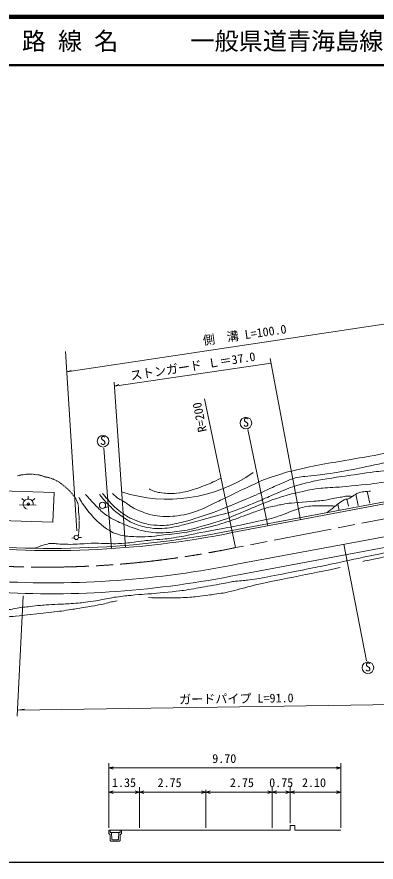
# Model space of a CAD drawing. Units: millimetres, scale not verified. Extents: x 40000 to 680000, y 20000 to 380000.
# Drawn here: x 179342 to 253840, y 205000 to 380000 of the extents above; entities that cross this region are included whole.
import ezdxf
from ezdxf.enums import TextEntityAlignment as Align

# ---------------------------------------------------------------- set-up
doc = ezdxf.new("R2010")
doc.units = ezdxf.units.MM
doc.header["$LTSCALE"] = 1000
doc.header["$PDMODE"] = 32
doc.header["$PDSIZE"] = 500
doc.linetypes.add('CHAIN', pattern=[18.5, 12, -1.5, 3.5, -1.5])
for name, color, linetype, lineweight in [('M-BMK', 2, 'CHAIN', 13), ('M-STR-HTXT', 7, 'Continuous', 13), ('M-TTL', 2, 'Continuous', 140), ('M-TTL-BAND', 7, 'Continuous', 25), ('M-TTL-LINE', 7, 'Continuous', 50), ('M-TTL-TXT', 7, 'Continuous', 13), ('M-WORK', 1, 'Continuous', 13)]:
    doc.layers.add(name, color=color, linetype=linetype, lineweight=lineweight)
doc.styles.add('ＭＳ ゴシック', font='')
doc.styles.get('ＭＳ ゴシック').set_extended_font_data('MS Gothic')

msp = doc.modelspace()

# ---------------------------------------------------------------- linework, layer by layer
at = {"layer": 'M-BMK'}
msp.add_line((262656, 277430), (224650, 270110), dxfattribs=at)
msp.add_arc((185185, 460362), 194302, 263.69084, 281.71878, dxfattribs=at)
at = {"layer": 'M-STR-HTXT'}
for p, q in [((189437, 310701), (191744, 273564)), ((238158, 275888), (231871, 309253)), ((199545, 304364), (201855, 270117)), ((179385, 235248), (180617, 260154)), ((179443, 236425), (273597, 237904)), ((180939, 236698), (179443, 236425))]:
    msp.add_line(p, q, dxfattribs=at)
for points in [[(284878, 320781), (189699, 306477), (190627, 306803)], [(232045, 308333), (199599, 303558), (200516, 303914)]]:
    msp.add_lwpolyline(points, dxfattribs=at)
at = {"layer": 'M-TTL'}
msp.add_line((680000, 380000), (40000, 380000), dxfattribs=at)
at = {"layer": 'M-TTL-BAND'}
msp.add_line((40000, 205000), (579000, 205000), dxfattribs=at)
at = {"layer": 'M-TTL-LINE'}
msp.add_line((40000, 370000), (680000, 370000), dxfattribs=at)
at = {"layer": 'M-WORK'}
for p, q in [((224650, 270110), (218232, 300904)), ((360542, 298991), (224003, 273216)), ((227203, 294603), (231379, 274608)), ((197407, 290725), (198985, 269907)), ((180846, 285241), (180945, 285255)), ((181044, 285270), (181115, 285280)), ((181115, 285280), (181264, 285294)), ((181264, 285294), (181334, 285295)), ((181434, 285296), (181534, 285297)), ((181634, 285298), (181734, 285299)), ((181834, 285301), (181934, 285302)), ((182034, 285303), (182134, 285304)), ((182233, 285306), (182303, 285306)), ((182303, 285306), (182413, 285304)), ((182513, 285301), (182613, 285299)), ((182713, 285296), (182822, 285294)), ((182822, 285294), (182896, 285285)), ((182995, 285273), (183094, 285261)), ((183193, 285250), (183293, 285238)), ((223910, 273659), (290770, 286159)), ((179396, 284981), (179494, 285002)), ((179592, 285023), (179690, 285044)), ((179787, 285065), (179885, 285086)), ((179983, 285107), (180083, 285128)), ((180083, 285128), (180154, 285139)), ((180253, 285153), (180352, 285168)), ((180451, 285183), (180550, 285197)), ((180649, 285212), (180747, 285226)), ((183392, 285226), (183491, 285214)), ((183591, 285203), (183690, 285191)), ((183789, 285179), (183863, 285170)), ((183863, 285170), (183931, 285158)), ((184029, 285141), (184097, 285128)), ((184097, 285128), (184159, 285107)), ((184254, 285076), (184349, 285044)), ((184444, 285012), (184538, 284980)), ((184633, 284948), (184728, 284916)), ((184823, 284885), (184918, 284853)), ((185012, 284821), (185075, 284800)), ((185075, 284800), (185159, 284774)), ((185159, 284774), (185280, 284751)), ((185378, 284732), (185476, 284713)), ((185574, 284694), (185672, 284675)), ((185771, 284656), (185891, 284633)), ((185891, 284633), (185954, 284612)), ((186049, 284580), (186144, 284548)), ((186239, 284516), (186333, 284485)), ((186428, 284453), (186523, 284421)), ((186618, 284389), (186713, 284357)), ((186807, 284326), (186870, 284305)), ((186870, 284305), (186950, 284272)), ((186950, 284272), (187016, 284239)), ((187106, 284194), (187195, 284149)), ((187284, 284104), (187374, 284059)), ((187463, 284014), (187553, 283970)), ((187642, 283925), (187731, 283880)), ((187821, 283835), (187887, 283802)), ((187887, 283802), (187997, 283736)), ((188082, 283684), (188192, 283618)), ((188192, 283618), (188288, 283542)), ((188366, 283480), (188445, 283418)), ((188523, 283356), (188602, 283294)), ((188680, 283232), (188759, 283170)), ((188837, 283109), (188933, 283033)), ((188933, 283033), (189030, 282951)), ((189106, 282886), (189182, 282821)), ((189258, 282756), (189334, 282692)), ((189410, 282627), (189487, 282562)), ((189563, 282497), (189639, 282432)), ((189715, 282368), (189812, 282286)), ((189812, 282286), (189878, 282224)), ((189952, 282156), (190025, 282088)), ((190099, 282020), (190165, 281958)), ((190165, 281958), (190256, 281856)), ((190322, 281781), (190388, 281706)), ((180353, 280297), (180906, 279808)), ((181697, 280164), (181697, 280801)), ((183041, 280297), (182487, 279808)), ((190454, 281631), (190520, 281556)), ((190586, 281481), (190652, 281406)), ((190718, 281331), (190809, 281228)), ((190809, 281228), (190869, 281152)), ((190930, 281074), (190992, 280995)), ((191054, 280917), (191116, 280838)), ((191178, 280759), (191240, 280681)), ((191302, 280602), (191363, 280524)), ((191425, 280445), (191485, 280369)), ((191485, 280369), (191589, 280218)), ((191589, 280218), (191616, 280152)), ((191655, 280059), (191694, 279967)), ((248096, 278693), (247786, 280117)), ((250111, 278829), (249604, 281162)), ((252520, 279347), (251998, 281748)), ((179857, 279001), (183359, 278906)), ((191732, 279875), (191771, 279783)), ((191809, 279690), (191848, 279598)), ((191887, 279506), (191925, 279414)), ((191964, 279321), (191992, 279255)), ((191992, 279255), (192021, 279152)), ((192048, 279056), (192078, 278953)), ((192078, 278953), (192081, 278886)), ((192086, 278786), (192091, 278686)), ((192096, 278586), (192101, 278486)), ((192107, 278386), (192112, 278287)), ((197321, 278255), (198174, 278566)), ((246193, 277825), (245907, 279138)), ((192117, 278187), (192122, 278087)), ((192127, 277987), (192130, 277919)), ((192130, 277919), (192134, 277802)), ((192136, 277702), (192139, 277602)), ((192142, 277502), (192145, 277385)), ((192145, 277385), (192153, 277319)), ((192165, 277220), (192177, 277121)), ((192190, 277021), (192202, 276922)), ((192214, 276823), (192226, 276723)), ((192238, 276624), (192246, 276558)), ((192246, 276558), (192247, 276501)), ((192250, 274753), (192248, 274653)), ((192249, 276401), (192251, 276301)), ((192252, 276201), (192254, 276101)), ((192253, 274953), (192252, 274853)), ((192257, 275153), (192255, 275053)), ((192256, 276001), (192257, 275901)), ((192259, 275801), (192261, 275701)), ((192260, 275353), (192259, 275253)), ((192262, 275601), (192263, 275543)), ((192263, 275513), (192262, 275453)), ((192263, 275543), (192263, 275513)), ((192142, 273110), (192131, 273010)), ((192165, 273308), (192154, 273209)), ((192188, 273507), (192176, 273408)), ((192213, 273725), (192199, 273606)), ((192218, 273859), (192213, 273725)), ((192227, 274059), (192223, 273959)), ((192235, 274259), (192231, 274159)), ((192245, 274492), (192240, 274359)), ((192246, 274553), (192245, 274492)), ((262708, 273682), (225269, 266733)), ((278834, 274439), (225302, 264494)), ((190732, 272075), (191217, 272116)), ((192076, 272555), (192059, 272418)), ((192106, 272792), (192089, 272655)), ((192103, 272189), (192723, 272241)), ((192120, 272911), (192106, 272792)), ((251832, 246681), (247149, 270794)), ((198410, 212098), (198410, 225484)), ((198410, 224484), (199310, 224734)), ((198410, 224484), (246510, 224484)), ((198410, 224484), (199310, 224234)), ((246510, 224484), (245610, 224734)), ((246510, 224484), (245610, 224234)), ((246510, 212098), (246510, 225484)), ((198410, 219484), (199310, 219734)), ((198410, 219484), (204760, 219484)), ((198410, 219484), (199310, 219234)), ((204760, 219484), (203860, 219734)), ((204760, 219484), (203860, 219234)), ((204760, 212098), (204760, 220484)), ((204760, 219484), (205660, 219734)), ((204760, 219484), (218510, 219484)), ((204760, 219484), (205660, 219234)), ((218510, 219484), (217610, 219734)), ((218510, 219484), (217610, 219234)), ((218510, 212098), (218510, 219969)), ((218510, 219484), (219410, 219734)), ((218510, 219484), (232260, 219484)), ((218510, 219484), (219410, 219234)), ((232260, 219484), (231360, 219734)), ((232260, 219484), (231360, 219234)), ((232260, 212098), (232260, 220484)), ((232260, 219484), (233160, 219734)), ((232260, 219484), (236010, 219484)), ((232260, 219484), (233160, 219234)), ((236010, 219484), (235110, 219734)), ((236010, 219484), (235110, 219234)), ((236010, 213079), (236010, 220484)), ((236010, 219484), (236910, 219734)), ((236010, 219484), (246510, 219484)), ((236010, 219484), (236910, 219234)), ((246510, 219484), (245610, 219734)), ((246510, 219484), (245610, 219234)), ((236010, 212598), (237010, 212598)), ((236010, 211598), (236010, 212598)), ((237010, 211598), (237010, 212598)), ((198410, 211598), (198410, 210898)), ((198410, 211598), (198660, 211598)), ((198410, 210898), (198660, 210648)), ((198660, 211598), (198685, 211123)), ((198660, 211598), (200760, 211598)), ((198660, 210648), (198660, 209473)), ((198685, 211123), (198960, 211123)), ((198960, 211123), (199010, 209773)), ((198960, 211123), (200460, 211123)), ((200460, 211123), (200410, 209773)), ((200735, 211123), (200460, 211123)), ((200760, 211598), (200735, 211123)), ((201010, 211598), (200760, 211598)), ((200760, 210648), (201010, 210898)), ((200760, 209473), (200760, 210648)), ((201010, 210898), (201010, 211598)), ((201010, 211598), (204760, 211598)), ((204760, 211598), (218510, 211598)), ((218510, 211598), (232260, 211598)), ((232260, 211598), (236010, 211598)), ((237010, 211598), (246510, 211598)), ((198660, 209473), (198810, 209323)), ((198810, 209323), (200610, 209323)), ((199160, 209623), (200260, 209623)), ((200610, 209323), (200760, 209473))]:
    msp.add_line(p, q, dxfattribs=at)
msp.add_lwpolyline([(176076, 281886), (187047, 281502), (186832, 275355), (175861, 275738)], close=True, dxfattribs=at)
for centre, radius in [((226840, 295905), 1200), ((197210, 292143), 1200), ((197100, 278864), 648), ((191654, 272220), 450), ((252141, 245244), 1200)]:
    msp.add_circle(centre, radius, dxfattribs=at)
for centre, radius, start, end in [((210657, 311226), 31094, 252.05612, 304.61701), ((181697, 279108), 1056, 349.92094, 258.93568), ((186490, 460629), 191130, 263.3379, 281.31878), ((186482, 460630), 190680, 263.3379, 281.31998), ((186138, 460473), 197652, 266.7058, 281.41878), ((186025, 458204), 197652, 266.7058, 281.46174), ((199160, 209773), 150, 180, 270), ((200260, 209773), 150, 270, 0)]:
    msp.add_arc(centre, radius, start, end, dxfattribs=at)
for points, knots in [([(193583, 281122), (193964, 280695), (195130, 279434), (195526, 279020), (195852, 278679), (196834, 277655), (197195, 277351), (197496, 277097), (198484, 276443), (198824, 276244), (199177, 276038), (200283, 275499), (200656, 275329), (201122, 275116), (202537, 274509), (203017, 274329), (203427, 274176), (204680, 273773), (205105, 273665), (205497, 273565), (206693, 273345), (207095, 273294), (207511, 273241), (208767, 273139), (209186, 273142), (209673, 273146), (211131, 273269), (211614, 273328), (212394, 273423), (214734, 273724), (215496, 273911), (216931, 274262), (221183, 275521), (222576, 276012), (223833, 276456), (227491, 278076), (228724, 278581), (229462, 278883), (231679, 279781), (232431, 280045), (233124, 280289), (235235, 280931), (235945, 281121), (236765, 281340), (239245, 281923), (240077, 282089), (240549, 282183), (241982, 282375), (242462, 282419), (243211, 282489), (245466, 282591), (246216, 282656), (247640, 282779), (251912, 283183), (253331, 283363), (254819, 283552), (259266, 284244), (260744, 284501), (261806, 284686), (264975, 285322), (266023, 285573), (266760, 285749), (268937, 286403), (269659, 286631), (270446, 286879), (272778, 287704), (273564, 287953), (274334, 288196), (276671, 288829), (277436, 289086), (277981, 289269), (279586, 289901), (280104, 290148), (280870, 290514), (283122, 291708), (283849, 292146), (284739, 292682), (287330, 294422), (288184, 295017), (289132, 295678), (291610, 297465), (293092, 298553)], [0, 0, 0, 0, 1, 1, 1, 2, 2, 2, 3, 3, 3, 4, 4, 4, 5, 5, 5, 6, 6, 6, 7, 7, 7, 8, 8, 8, 9, 9, 9, 10, 10, 10, 11, 11, 11, 12, 12, 12, 13, 13, 13, 14, 14, 14, 15, 15, 15, 16, 16, 16, 17, 17, 17, 18, 18, 18, 19, 19, 19, 20, 20, 20, 21, 21, 21, 22, 22, 22, 23, 23, 23, 24, 24, 24, 25, 25, 25, 26, 26, 26, 27, 27, 27, 27]), ([(285537, 296702), (284052, 295801), (279508, 293244), (277968, 292441), (276803, 291834), (273219, 290189), (272018, 289655), (271485, 289418), (269856, 288775), (269303, 288588), (268915, 288457), (267720, 288159), (267320, 288069), (266920, 287978), (265709, 287763), (265306, 287684), (264581, 287543), (262405, 287118), (261681, 286968), (261349, 286899), (260363, 286649), (260029, 286591), (259611, 286517), (258349, 286358), (257928, 286307), (257130, 286211), (254734, 285961), (253937, 285859), (252755, 285706), (249214, 285209), (248035, 285032), (246677, 284828), (242600, 284234), (241256, 283954), (240210, 283736), (237117, 282887), (236104, 282547), (235322, 282285), (233062, 281275), (232303, 280951), (231725, 280705), (230004, 279937), (229423, 279700), (228382, 279276), (225262, 277991), (224192, 277650), (222517, 277117), (217411, 275797), (215716, 275336), (215152, 275183), (213467, 274707), (212897, 274578), (212420, 274470), (210975, 274207), (210489, 274153), (210043, 274103), (208695, 274036), (208246, 274058), (207751, 274083), (206277, 274292), (205791, 274389), (205449, 274457), (204444, 274757), (204119, 274885), (203791, 275013), (202839, 275481), (202537, 275664), (202034, 275969), (200558, 276941), (200106, 277316), (199558, 277771), (198028, 279264), (197556, 279796), (197330, 280050), (196915, 280571), (196501, 281111)], [0, 0, 0, 0, 1, 1, 1, 2, 2, 2, 3, 3, 3, 4, 4, 4, 5, 5, 5, 6, 6, 6, 7, 7, 7, 8, 8, 8, 9, 9, 9, 10, 10, 10, 11, 11, 11, 12, 12, 12, 13, 13, 13, 14, 14, 14, 15, 15, 15, 16, 16, 16, 17, 17, 17, 18, 18, 18, 19, 19, 19, 20, 20, 20, 21, 21, 21, 22, 22, 22, 23, 23, 23, 24, 24, 24, 25, 25, 25, 25]), ([(271093, 293779), (270455, 293503), (268511, 292744), (267855, 292514), (267178, 292278), (265126, 291630), (264432, 291452), (263613, 291242), (261127, 290746), (260300, 290575), (259068, 290321), (255371, 289558), (254134, 289327), (252640, 289048), (248144, 288287), (246646, 288028), (245584, 287843), (242390, 287322), (241334, 287107), (240112, 286857), (236460, 286030), (235256, 285704), (234327, 285452), (231571, 284573), (230677, 284216), (229549, 283766), (226259, 282195), (225161, 281676), (224369, 281301), (222017, 280123), (221225, 279745), (220455, 279378), (218143, 278275), (217353, 277951), (216810, 277729), (215141, 277162), (214572, 277021), (214085, 276900), (212592, 276695), (212093, 276643), (211684, 276601), (210450, 276539), (210039, 276549), (209622, 276558), (208372, 276663), (207961, 276738), (207528, 276816), (206250, 277164), (205834, 277309), (205393, 277463), (204105, 278023), (203686, 278230), (203444, 278349), (202764, 278789), (202539, 278938), (202410, 279024), (202047, 279316), (201918, 279403), (201811, 279477), (201475, 279677), (201362, 279741), (201188, 279839), (200655, 280109), (200485, 280213), (200351, 280295), (199964, 280567), (199844, 280668), (199697, 280793), (199274, 281193), (199153, 281343)], [0, 0, 0, 0, 1, 1, 1, 2, 2, 2, 3, 3, 3, 4, 4, 4, 5, 5, 5, 6, 6, 6, 7, 7, 7, 8, 8, 8, 9, 9, 9, 10, 10, 10, 11, 11, 11, 12, 12, 12, 13, 13, 13, 14, 14, 14, 15, 15, 15, 16, 16, 16, 17, 17, 17, 18, 18, 18, 19, 19, 19, 20, 20, 20, 21, 21, 21, 22, 22, 22, 23, 23, 23, 23]), ([(197122, 281329), (197533, 280806), (198846, 279299), (199309, 278821), (199585, 278535), (200489, 277754), (200809, 277519), (201193, 277237), (202394, 276463), (202816, 276244), (203215, 276037), (204471, 275543), (204894, 275394), (205220, 275279), (206217, 274981), (206558, 274924), (207035, 274844), (208483, 274727), (208966, 274711), (209330, 274699), (210425, 274727), (210784, 274782), (211481, 274888), (213553, 275323), (214231, 275514), (215401, 275843), (218876, 276956), (220016, 277379), (221734, 278016), (226827, 280097), (228515, 280813), (229367, 281174), (231868, 282384), (232713, 282763), (233283, 283019), (235010, 283748), (235588, 283986), (235882, 284107), (236764, 284475), (237071, 284557), (237390, 284642), (238373, 284777), (238700, 284817), (239601, 284925), (242312, 285167), (243210, 285294), (244305, 285448), (247578, 286003), (248664, 286219), (250931, 286671), (257705, 288159), (259968, 288632), (260740, 288794), (263060, 289250), (263835, 289392), (264356, 289488), (265928, 289714), (266446, 289822), (266781, 289892), (267768, 290170), (268092, 290277), (268355, 290362), (268969, 290586), (269453, 290770)], [0, 0, 0, 0, 1, 1, 1, 2, 2, 2, 3, 3, 3, 4, 4, 4, 5, 5, 5, 6, 6, 6, 7, 7, 7, 8, 8, 8, 9, 9, 9, 10, 10, 10, 11, 11, 11, 12, 12, 12, 13, 13, 13, 14, 14, 14, 15, 15, 15, 16, 16, 16, 17, 17, 17, 18, 18, 18, 19, 19, 19, 20, 20, 20, 21, 21, 21, 21]), ([(206762, 282254), (206961, 282151), (207576, 281881), (207786, 281804), (207960, 281740), (208495, 281584), (208677, 281551), (208976, 281497), (209880, 281389), (210183, 281370), (210545, 281347), (211635, 281319), (211997, 281344), (212446, 281374), (213785, 281552), (214225, 281645), (214661, 281736), (215941, 282117), (216361, 282263), (217040, 282499), (219057, 283262), (219715, 283550), (220093, 283716), (220966, 284150), (221650, 284505)], [0, 0, 0, 0, 1, 1, 1, 2, 2, 2, 3, 3, 3, 4, 4, 4, 5, 5, 5, 6, 6, 6, 7, 7, 7, 8, 8, 8, 8]), ([(252659, 281791), (252389, 281786), (251583, 281718), (251316, 281678), (251053, 281639), (250259, 281506), (250017, 281395), (249575, 281190), (248377, 280334), (247940, 280120), (247855, 280078), (247555, 280180), (247468, 280143), (247208, 280034), (246488, 279581), (246263, 279411), (245746, 279021), (244631, 278143), (243635, 277347)], [0, 0, 0, 0, 1, 1, 1, 2, 2, 2, 3, 3, 3, 4, 4, 4, 5, 5, 5, 6, 6, 6, 6]), ([(192172, 280588), (192306, 280329), (192752, 279573), (192914, 279330), (193144, 278984), (193866, 277965), (194130, 277644), (194465, 277236), (195525, 276057), (195902, 275687), (196218, 275377), (197229, 274512), (197588, 274254), (197920, 274015), (198970, 273375), (199342, 273208), (199712, 273042), (200878, 272687), (201272, 272597), (201547, 272533), (202393, 272463), (202674, 272442), (203039, 272414), (204138, 272347), (204505, 272348), (205051, 272349), (206692, 272396), (207237, 272449), (208720, 272594), (213168, 273084), (214637, 273340), (215941, 273566), (219800, 274512), (221078, 274855), (221806, 275051), (223947, 275786), (224659, 276034), (225320, 276264), (227286, 277002), (227944, 277242), (228401, 277409), (229773, 277913), (230234, 278069), (230458, 278144), (231138, 278343), (231367, 278399), (231903, 278530), (233516, 278893), (234056, 279002), (234391, 279071), (235402, 279255), (235742, 279289), (236877, 279404), (240291, 279652), (241428, 279747), (241726, 279772), (242620, 279846), (242915, 279889), (243333, 279950), (244578, 280190), (244993, 280266), (245272, 280318), (246107, 280474), (246386, 280526), (246613, 280569), (247290, 280713), (247519, 280739), (247679, 280757), (248163, 280755), (248323, 280747), (248468, 280739), (248669, 280728), (248905, 280714)], [0, 0, 0, 0, 1, 1, 1, 2, 2, 2, 3, 3, 3, 4, 4, 4, 5, 5, 5, 6, 6, 6, 7, 7, 7, 8, 8, 8, 9, 9, 9, 10, 10, 10, 11, 11, 11, 12, 12, 12, 13, 13, 13, 14, 14, 14, 15, 15, 15, 16, 16, 16, 17, 17, 17, 18, 18, 18, 19, 19, 19, 20, 20, 20, 21, 21, 21, 22, 22, 22, 23, 23, 23, 24, 24, 24, 24]), ([(245371, 278721), (244337, 278763), (241232, 278763), (240199, 278721), (239881, 278709), (238939, 278531), (238631, 278452), (238232, 278349), (237062, 277951), (236674, 277811), (236286, 277671), (235139, 277198), (234752, 277052), (234444, 276935), (233513, 276600), (233200, 276495), (232988, 276425), (232344, 276231), (232127, 276176), (231849, 276105), (231006, 275926), (230725, 275865), (229448, 275588), (225620, 274742), (224338, 274487), (222827, 274187), (218274, 273382), (216761, 273093), (216268, 272998), (214803, 272656), (214309, 272566), (213553, 272429), (211278, 272052), (210515, 271959), (209649, 271854), (207038, 271670), (206171, 271580), (205743, 271536), (204469, 271343), (204042, 271289), (203703, 271247), (202683, 271131), (202342, 271101), (201838, 271055), (200323, 270924), (199816, 270912), (199320, 270900), (197833, 270970), (197337, 270982), (196917, 270993), (195656, 271038), (195236, 271030), (194749, 271020), (193291, 270915), (192804, 270888), (192426, 270867), (191293, 270800), (190915, 270794), (190500, 270786), (189253, 270805), (188838, 270817), (188596, 270824), (187874, 270868), (187634, 270888), (187481, 270901), (187027, 270977), (186873, 270982), (186699, 270987), (186172, 270966), (186000, 270934), (185688, 270876), (184764, 270640), (184465, 270533), (184173, 270428), (183621, 270212), (183048, 269980)], [0, 0, 0, 0, 1, 1, 1, 2, 2, 2, 3, 3, 3, 4, 4, 4, 5, 5, 5, 6, 6, 6, 7, 7, 7, 8, 8, 8, 9, 9, 9, 10, 10, 10, 11, 11, 11, 12, 12, 12, 13, 13, 13, 14, 14, 14, 15, 15, 15, 16, 16, 16, 17, 17, 17, 18, 18, 18, 19, 19, 19, 20, 20, 20, 21, 21, 21, 22, 22, 22, 23, 23, 23, 24, 24, 24, 25, 25, 25, 25]), ([(155458, 253033), (155965, 253167), (157482, 253579), (157987, 253719), (158099, 253750), (158433, 253849), (158543, 253887), (158666, 253930), (159027, 254082), (159150, 254123), (159401, 254207), (160158, 254449), (160415, 254511), (160975, 254648), (162669, 254994), (163231, 255118), (163540, 255186), (164463, 255409), (164773, 255472), (165284, 255578), (166823, 255867), (167336, 255962), (167683, 256025), (168724, 256217), (169073, 256265), (169480, 256321), (170705, 256443), (171114, 256484), (171605, 256534), (173080, 256659), (173569, 256720), (174053, 256781), (175494, 257031), (175977, 257098), (176373, 257153), (177565, 257277), (177961, 257334), (178322, 257387), (179399, 257595), (179760, 257651), (180069, 257698), (181001, 257812), (181311, 257846), (182052, 257927), (184275, 258173), (185018, 258230), (185895, 258296), (188532, 258408), (189410, 258461), (190081, 258501), (192094, 258625), (192762, 258697), (193508, 258777), (195734, 259100), (196474, 259223), (197044, 259318), (198736, 259699), (199307, 259790), (199926, 259889), (201795, 260105), (202419, 260172), (202980, 260233), (204666, 260385), (205228, 260432), (205747, 260475), (207307, 260572), (207825, 260621), (208978, 260729), (212434, 261068), (213581, 261216), (214339, 261313), (216597, 261715), (217350, 261844), (218216, 261992), (220815, 262447), (221680, 262604), (222163, 262692), (223606, 262996), (224093, 263067), (224645, 263148), (226315, 263294), (226869, 263364), (227558, 263452), (229624, 263734), (230307, 263860), (232605, 264285), (239482, 265656), (241774, 266117), (242829, 266329), (245986, 267003), (247039, 267226), (249994, 267854), (258860, 269726), (261812, 270369), (262426, 270503), (264253, 270972), (264866, 271110), (265816, 271324), (268672, 271936), (269626, 272130), (270238, 272254), (272090, 272545), (272695, 272701), (273887, 273008), (277140, 273947), (278830, 274467)], [0, 0, 0, 0, 1, 1, 1, 2, 2, 2, 3, 3, 3, 4, 4, 4, 5, 5, 5, 6, 6, 6, 7, 7, 7, 8, 8, 8, 9, 9, 9, 10, 10, 10, 11, 11, 11, 12, 12, 12, 13, 13, 13, 14, 14, 14, 15, 15, 15, 16, 16, 16, 17, 17, 17, 18, 18, 18, 19, 19, 19, 20, 20, 20, 21, 21, 21, 22, 22, 22, 23, 23, 23, 24, 24, 24, 25, 25, 25, 26, 26, 26, 27, 27, 27, 28, 28, 28, 29, 29, 29, 30, 30, 30, 31, 31, 31, 32, 32, 32, 33, 33, 33, 34, 34, 34, 35, 35, 35, 35]), ([(251109, 267267), (252023, 267461), (254771, 268014), (255689, 268188), (256264, 268297), (257992, 268594), (258570, 268684), (258875, 268731), (259797, 268841), (260104, 268873), (260477, 268912), (261598, 268989), (261970, 269038), (262502, 269109), (264096, 269360), (264621, 269476), (265200, 269604), (266906, 270100), (267478, 270255), (267813, 270346), (268817, 270620), (269154, 270704), (269583, 270809), (270874, 271098), (271303, 271199), (271795, 271315), (273270, 271660), (273758, 271790), (274073, 271873), (275009, 272154), (275317, 272262), (275695, 272395), (276824, 272813), (277182, 272994), (277522, 273166), (278367, 273673), (278898, 274017)], [0, 0, 0, 0, 1, 1, 1, 2, 2, 2, 3, 3, 3, 4, 4, 4, 5, 5, 5, 6, 6, 6, 7, 7, 7, 8, 8, 8, 9, 9, 9, 10, 10, 10, 11, 11, 11, 12, 12, 12, 12]), ([(246396, 265963), (243014, 265316), (232888, 263264), (229520, 262545), (228606, 262349), (225898, 261618), (224992, 261388), (224543, 261274), (223199, 260914), (222744, 260826), (222140, 260709), (220313, 260446), (219703, 260363), (218955, 260261), (216708, 259969), (215956, 259900), (215273, 259838), (213218, 259719), (212532, 259711), (211405, 259698), (208357, 259727), (206663, 259763)], [0, 0, 0, 0, 1, 1, 1, 2, 2, 2, 3, 3, 3, 4, 4, 4, 5, 5, 5, 6, 6, 6, 7, 7, 7, 7]), ([(156638, 252633), (157061, 252719), (158336, 252946), (158763, 253011), (159823, 253173), (163015, 253601), (164075, 253767), (164432, 253823), (165491, 254054), (165846, 254121), (166515, 254247), (168526, 254624), (169198, 254735), (170090, 254881), (172769, 255299), (173666, 255408), (174741, 255539), (177978, 255822), (179055, 255934), (180818, 256118), (186105, 256678), (187864, 256889), (188551, 256971), (190604, 257287), (191287, 257397), (191742, 257469), (193100, 257722), (193554, 257798), (194035, 257878), (195482, 258091), (195962, 258176), (196280, 258232), (197229, 258434), (197544, 258506), (197824, 258571), (198655, 258803), (198937, 258860), (199169, 258908), (199686, 259000), (200144, 259076)], [0, 0, 0, 0, 1, 1, 1, 2, 2, 2, 3, 3, 3, 4, 4, 4, 5, 5, 5, 6, 6, 6, 7, 7, 7, 8, 8, 8, 9, 9, 9, 10, 10, 10, 11, 11, 11, 12, 12, 12, 13, 13, 13, 13])]:
    msp.add_open_spline(points, degree=3, knots=knots, dxfattribs=at)
msp.add_point((181697, 279108), dxfattribs=at)

# ---------------------------------------------------------------- texts
at = {"layer": 'M-STR-HTXT', "style": 'ＭＳ ゴシック'}
for s, rotation, p in [('側\u3000溝 L=100.0', 8.021, (226786, 312737)), ('ストンガード Ｌ＝37.0', 8.881, (216055, 306262)), ('ガードパイプ L=91.0', 0.9, (224880, 237371))]:
    msp.add_text(s, height=1833, rotation=rotation, dxfattribs=at).set_placement(p, align=Align.BOTTOM_CENTER)
at = {"layer": 'M-TTL-TXT', "style": 'ＭＳ ゴシック'}
msp.add_text('路 線 名      一般県道青海島線', height=3666, dxfattribs=at).set_placement((180380, 375000), align=Align.MIDDLE_LEFT)
at = {"layer": 'M-WORK', "style": 'ＭＳ ゴシック'}
msp.add_text('R=200', height=1833, rotation=101.498, dxfattribs=at).set_placement((218677, 297401), align=Align.BOTTOM_CENTER)
for s, p in [('S', (226849, 294603)), ('S', (197219, 290841)), ('S', (252149, 243942)), ('9.70', (222349, 224984)), ('1.35', (201562, 219984)), ('2.75', (211010, 219984)), ('2.75', (226010, 219984)), ('0.75', (234156, 219984)), ('2.10', (240960, 219984))]:
    msp.add_text(s, height=1833, dxfattribs=at).set_placement(p, align=Align.BOTTOM_CENTER)

doc.saveas('drawing.dxf')
